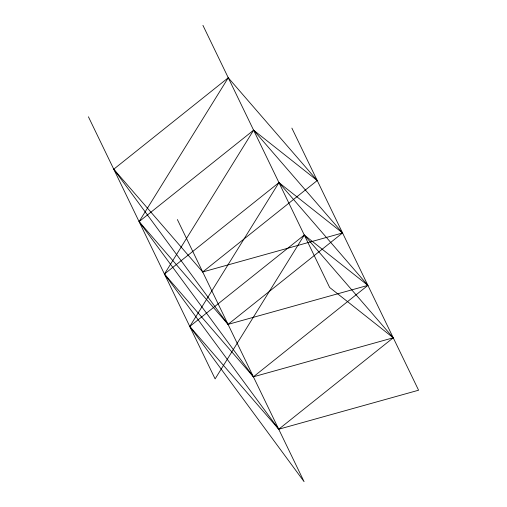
<?xml version="1.0" encoding="UTF-8"?>
<svg xmlns="http://www.w3.org/2000/svg" width="507" height="507" viewBox="0 0 507 507"><rect width="100%" height="100%" fill="white"/><g stroke="black" fill="none" stroke-linecap="round" stroke-linejoin="round"><path stroke-width="0.76" d="M228.264 77.774L113.752 169.205L202.711 271.967L317.224 180.536L228.264 77.774L139.095 221.622L253.392 376.809L393.248 337.795L304.289 235.033L189.776 326.464L304.073 481.65L177.368 219.544M202.711 271.967L342.561 232.954L253.608 130.191L139.095 221.622L228.049 324.385L367.905 285.378L278.951 182.615L164.439 274.046L278.736 429.226L418.586 390.219L291.88 128.113M317.224 180.536L253.608 130.191L164.439 274.046L253.392 376.809L367.905 285.378L304.289 235.033L215.12 378.887L88.414 116.781M113.752 169.205L228.049 324.385L342.561 232.954L278.951 182.615L189.776 326.464L278.736 429.226L393.248 337.795L329.632 287.456L202.927 25.35"/></g></svg>
